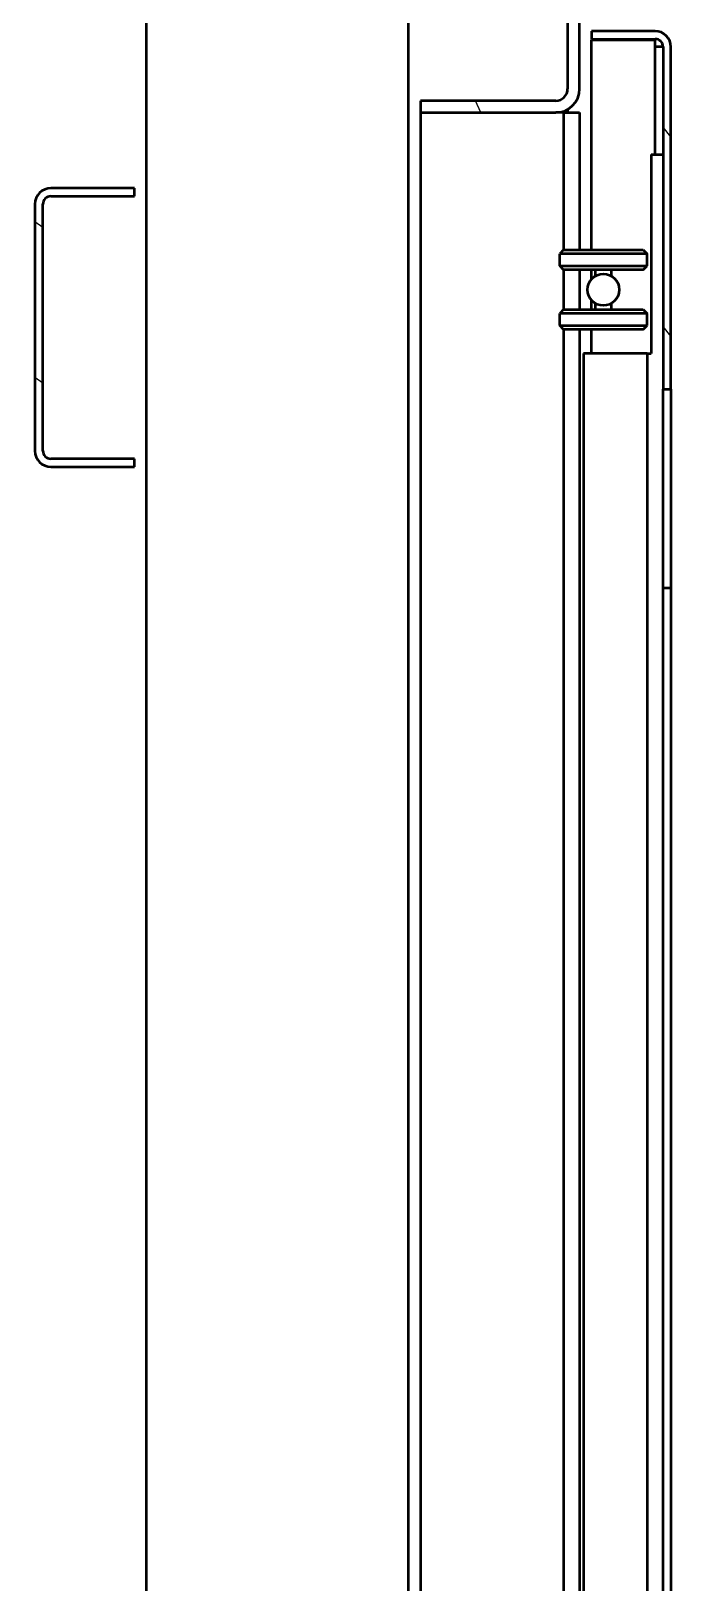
# Model space of a CAD drawing. Header units: millimetres. Extents: x 4915 to 15267, y 4787 to 10268.
# Drawn here: x 6114.9 to 6275.6, y 7048.4 to 7437.6 of the extents above; entities that cross this region are included whole.
import ezdxf

# ---------------------------------------------------------------- set-up
doc = ezdxf.new("R2010")
doc.units = ezdxf.units.MM
doc.layers.add('ハッチング', color=20, linetype='Continuous', lineweight=25)
doc.layers.add('外形線', color=7, linetype='Continuous', lineweight=50)

msp = doc.modelspace()

# ---------------------------------------------------------------- hatches: boundary and pattern name
at = {"layer": 'ハッチング'}
h = msp.add_hatch(dxfattribs=at)
h.set_pattern_fill('ANSI31', color=256, scale=253.44936, angle=69.348, style=0)
h.set_pattern_definition([(114.348, (4647.53, 6298.67), (-28.8634, -13.06145), [])])
h.paths.add_polyline_path([(5911.36, 7510.94), (5911.76, 7512.44), (5912.85, 7513.53), (5914.35, 7513.93), (6246.63, 7513.93), (6248.12, 7513.53), (6249.22, 7512.44), (6249.62, 7510.94), (6249.62, 7423.13), (6249.22, 7421.63), (6248.12, 7420.54), (6246.63, 7420.14), (6212.7, 7420.14), (6212.7, 7417.14), (6246.63, 7417.14), (6248.92, 7417.6), (6250.86, 7418.9), (6252.16, 7420.84), (6252.61, 7423.13), (6252.61, 7510.94), (6252.16, 7513.23), (6250.86, 7515.17), (6248.92, 7516.47), (6246.63, 7516.93), (5914.35, 7516.93), (5912.06, 7516.47), (5910.12, 7515.17), (5908.82, 7513.23), (5908.36, 7510.94), (5908.36, 7477.01), (5911.36, 7477.01)])
h = msp.add_hatch(dxfattribs=at)
h.set_pattern_fill('ANSI31', color=256, scale=253.44936, angle=84.348, style=0)
h.set_pattern_definition([(129.348, (4647.53, 6298.67), (-24.49934, -20.0868), [])])
h.paths.add_polyline_path([(6271.57, 7435.6), (6272.98, 7435.02), (6273.57, 7433.61), (6273.57, 7347.8), (6275.56, 7347.8), (6275.56, 7433.61), (6275.03, 7435.6), (6273.57, 7437.07), (6271.57, 7437.6), (6255.61, 7437.6), (6255.61, 7435.6)])
h = msp.add_hatch(dxfattribs=at)
h.set_pattern_fill('ANSI31', color=256, scale=253.44936, angle=99.348, style=0)
h.set_pattern_definition([(144.348, (4647.53, 6298.67), (-18.4657, -25.74324), [])])
h.paths.add_polyline_path([(6119.9, 7330.33), (6118.49, 7330.92), (6117.91, 7332.33), (6117.91, 7394.19), (6118.49, 7395.61), (6119.9, 7396.19), (6140.86, 7396.19), (6140.86, 7398.19), (6119.9, 7398.19), (6117.91, 7397.65), (6116.45, 7396.19), (6115.91, 7394.19), (6115.91, 7332.33), (6116.45, 7330.33), (6117.91, 7328.87), (6119.9, 7328.34), (6140.86, 7328.34), (6140.86, 7330.33)])

# ---------------------------------------------------------------- linework, layer by layer
at = {"layer": '外形線'}
for p, q in [((6209.71, 6585.95), (6209.71, 7510.94)), ((6249.62, 7510.94), (6249.62, 7423.13)), ((6252.61, 7423.13), (6252.61, 7510.94)), ((6143.85, 7504.95), (6143.85, 6591.94)), ((6255.61, 7437.6), (6255.61, 7435.6)), ((6271.57, 7437.6), (6255.61, 7437.6)), ((6255.61, 7435.6), (6271.57, 7435.6)), ((6255.61, 7435.4), (6271.57, 7435.4)), ((6255.61, 7382.72), (6255.61, 7435.4)), ((6261.59, 7435.4), (6261.59, 7435.6)), ((6266.58, 7435.6), (6266.58, 7435.4)), ((6271.57, 7433.61), (6271.57, 7435.4)), ((6271.57, 7406.67), (6271.57, 7433.61)), ((6273.57, 7433.61), (6271.57, 7433.61)), ((6273.57, 7433.61), (6273.57, 7347.8)), ((6275.56, 7347.8), (6275.56, 7433.61)), ((6212.7, 7420.14), (6212.7, 7417.14)), ((6246.63, 7420.14), (6212.7, 7420.14)), ((6249.62, 7417.95), (6249.62, 7417.14)), ((6212.7, 7417.14), (6246.63, 7417.14)), ((6212.7, 7417.14), (6212.7, 6677.75)), ((6248.62, 7417.14), (6246.63, 7417.14)), ((6248.62, 7417.14), (6252.61, 7417.14)), ((6248.62, 7417.14), (6248.62, 7382.72)), ((6252.61, 7417.14), (6252.61, 7382.72)), ((6270.57, 7406.67), (6273.57, 7406.67)), ((6270.57, 7406.67), (6270.57, 7356.78)), ((6140.86, 7398.19), (6119.9, 7398.19)), ((6140.86, 7396.19), (6140.86, 7398.19)), ((6115.91, 7394.19), (6115.91, 7332.33)), ((6117.91, 7332.33), (6117.91, 7394.19)), ((6119.9, 7396.19), (6140.86, 7396.19)), ((6248.62, 7382.72), (6247.62, 7381.72)), ((6248.62, 7382.72), (6268.58, 7382.72)), ((6268.58, 7382.72), (6269.58, 7381.72)), ((6269.58, 7381.72), (6247.62, 7381.72)), ((6247.62, 7378.73), (6247.62, 7381.72)), ((6247.62, 7378.73), (6269.58, 7378.73)), ((6248.62, 7377.73), (6247.62, 7378.73)), ((6268.58, 7377.73), (6269.58, 7378.73)), ((6269.58, 7378.73), (6269.58, 7381.72)), ((6268.58, 7377.73), (6248.62, 7377.73)), ((6248.62, 7377.73), (6248.62, 7367.75)), ((6252.61, 7377.73), (6252.61, 7367.75)), ((6255.61, 7375.38), (6255.61, 7377.73)), ((6256.61, 7376.2), (6256.61, 7377.73)), ((6260.6, 7376.2), (6260.6, 7377.73)), ((6248.62, 7367.75), (6247.62, 7366.75)), ((6269.58, 7366.75), (6247.62, 7366.75)), ((6247.62, 7363.76), (6247.62, 7366.75)), ((6248.62, 7367.75), (6268.58, 7367.75)), ((6255.61, 7367.75), (6255.61, 7370.1)), ((6256.61, 7367.75), (6256.61, 7369.28)), ((6260.6, 7367.75), (6260.6, 7369.28)), ((6268.58, 7367.75), (6269.58, 7366.75)), ((6269.58, 7363.76), (6269.58, 7366.75)), ((6247.62, 7363.76), (6269.58, 7363.76)), ((6248.62, 7362.76), (6247.62, 7363.76)), ((6268.58, 7362.76), (6269.58, 7363.76)), ((6268.58, 7362.76), (6248.62, 7362.76)), ((6248.62, 7362.76), (6248.62, 6677.75)), ((6252.61, 7362.76), (6252.61, 6677.75)), ((6255.61, 7356.78), (6255.61, 7362.76)), ((6253.61, 7356.78), (6253.61, 6720.16)), ((6269.58, 7356.78), (6253.61, 7356.78)), ((6269.58, 7356.78), (6269.58, 6720.16)), ((6269.58, 7356.78), (6270.57, 7356.78)), ((6273.57, 7297.9), (6273.57, 7347.8)), ((6273.57, 7347.8), (6275.56, 7347.8)), ((6275.56, 7347.8), (6275.56, 7297.9)), ((6140.86, 7330.33), (6119.9, 7330.33)), ((6119.9, 7328.34), (6140.86, 7328.34)), ((6140.86, 7328.34), (6140.86, 7330.33)), ((6275.56, 7297.9), (6273.57, 7297.9)), ((6273.57, 6796.99), (6273.57, 7297.9)), ((6275.56, 7297.9), (6275.56, 6796.99))]:
    msp.add_line(p, q, dxfattribs=at).dxf.unprotected_set("ltscale", 0)
msp.add_circle((6258.6, 7372.74), 3.99, dxfattribs=at).dxf.unprotected_set("ltscale", 0)
for centre, radius, start, end in [((6271.57, 7433.61), 3.99, 0, 90), ((6271.57, 7433.61), 2, 0, 90), ((6246.63, 7423.13), 5.99, 270, 0), ((6246.63, 7423.13), 2.99, 270, 0), ((6119.9, 7394.19), 3.99, 90, 180), ((6119.9, 7394.19), 2, 90, 180), ((6119.9, 7332.33), 3.99, 180, 270), ((6119.9, 7332.33), 2, 180, 270)]:
    msp.add_arc(centre, radius, start, end, dxfattribs=at).dxf.unprotected_set("ltscale", 0)

doc.saveas('drawing.dxf')
